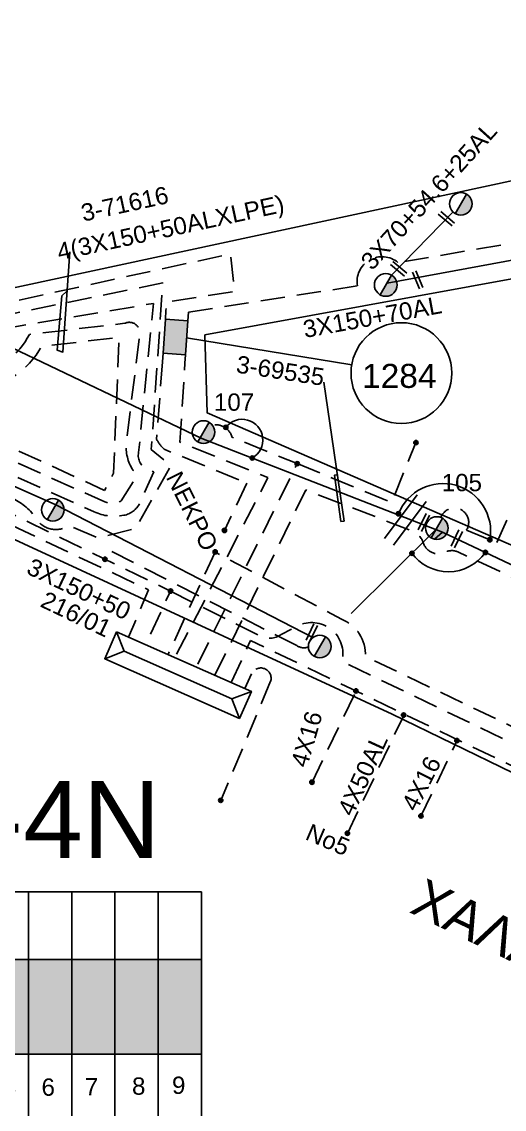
# Model space of a CAD drawing. Header units: millimetres. Extents: x 5010 to 7184, y -101 to 935.
# Drawn here: x 6500.3 to 6550.6, y 412.9 to 526 of the extents above; entities that cross this region are included whole.
import ezdxf
from ezdxf.enums import TextEntityAlignment as Align

# ---------------------------------------------------------------- set-up
doc = ezdxf.new("R2010")
doc.units = ezdxf.units.MM
doc.linetypes.add('DASHED', pattern=[19.05, 12.7, -6.35])
for name, color, linetype in [('Link Box 4 Διευθύνσεων', 7, 'Continuous'), ('Ασφαλειοκιβώτια Χ.Τ 9 αναχωρήσεων', 7, 'Continuous'), ('Γέφυρες Εναερίου Δικτύου', 7, 'Continuous'), ('Εναέρια παροχή ΧΤ 4x16', 7, 'SYN_LINE'), ('Επιγραφές - Σχήματα', 7, 'Continuous'), ('Καλώδια ΧΤ   3x150+50AL', 7, 'DASHED'), ('Καλώδια ΧΤ   3x150+50ALXLPE', 7, 'DASHED'), ('Καλώδια ΧΤ   3x150+70AL', 7, 'DASHED'), ('Καλώδια ΧΤ   4x50AL', 7, 'DASHED'), ('Μηχανική τομή', 7, 'Continuous'), ('Στύλος ΦΜ', 7, 'Continuous'), ('Στύλος ΦΜ @ 1', 7, 'Continuous'), ('Συνδέσεις', 7, 'Continuous'), ('Συνεστραμμένα ΧΤ   3x70+54.6+25AL', 7, 'SYN_LINE'), ('Τομή', 7, 'Continuous'), ('Υποσταθμός πόλεως', 7, 'Continuous'), ('Υπόβαθρο ΔΕΗ', 7, 'Continuous')]:
    doc.layers.add(name, color=color, linetype=linetype)
doc.styles.get("Standard").update_dxf_attribs({"font": 'arial.ttf'})
doc.linetypes.add('SYN_LINE', pattern='A,0.5,-0.0001,["/\\/\\/\\/",Standard,S=0.1,R=0,X=0,Y=-0.05],-0.25', length=0.7501)

# ---------------------------------------------------------------- blocks, each defined once
blk = doc.blocks.new('ΑΣΦΑΛΕΙΟΚΙΒΩΤΙΟ ΥΠΟΣΤΑΘΜΟΥ 9 ΑΝΑΧΩΡΗΣΕΩΝ')
at = {"layer": 'Ασφαλειοκιβώτια Χ.Τ 9 αναχωρήσεων', "ltscale": 40}
for p, q in [((-23.8, 40.36), (24.02, 40.36)), ((-9.72, 40.36), (-9.72, -40.64)), ((9.94, 40.36), (9.94, -40.64)), ((-23.8, 31.36), (24.02, 31.36)), ((-23.8, 22.36), (24.02, 22.36)), ((-23.8, 13.36), (24.02, 13.36)), ((-23.8, 4.36), (24.02, 4.36)), ((-23.8, -4.64), (24.02, -4.64)), ((-23.8, -13.64), (24.02, -13.64)), ((-23.8, -22.64), (24.02, -22.64)), ((-23.8, -31.64), (24.02, -31.64))]:
    blk.add_line(p, q, dxfattribs=at)
at = {"layer": 'Ασφαλειοκιβώτια Χ.Τ 9 αναχωρήσεων'}
blk.add_lwpolyline([(-23.8, -40.64), (24.02, -40.64), (24.02, 40.36), (-23.8, 40.36)], close=True, dxfattribs=at)
for s, p in [('1', (-18.22, 37.06)), ('2', (-18.02, 28.07)), ('3', (-18.09, 19.73)), ('4', (-17.94, 9.66)), ('5', (-18.55, 0.71)), ('6', (-18.4, -7.35)), ('7', (-18.34, -16.37)), ('8', (-18.19, -26.2)), ('9', (-18.02, -34.53))]:
    blk.add_text(s, height=3.6, rotation=270, dxfattribs=at).set_placement(p)
at = {"layer": 'Ασφαλειοκιβώτια Χ.Τ 9 αναχωρήσεων', "ltscale": 40}
for tag, height, p in [('ΟΝΟΜΑ', 5, (-0.16, 44.31)), ('ΚΕΙΜΕΝΟ 1', 2, (17.06, 35.59)), ('ΚΕΙΜΕΝΟ 2', 2, (17.06, 26.88)), ('ΚΕΙΜΕΝΟ 3', 2, (17.06, 17.69)), ('ΚΕΙΜΕΝΟ 4', 2, (17.06, 8.71)), ('ΚΕΙΜΕΝΟ 5', 2, (17.06, -0.13)), ('ΚΕΙΜΕΝΟ 6', 2, (17.06, -9.05)), ('ΚΕΙΜΕΝΟ 7', 2, (17.06, -18.13)), ('ΚΕΙΜΕΝΟ 8', 2, (17.06, -26.85)), ('ΚΕΙΜΕΝΟ 9', 2, (17.06, -35.99)), ('ΣΧ', 2, (-0.1, -42.64))]:
    blk.add_attdef(tag, text='', height=height, dxfattribs=at).set_placement(p, align=Align.MIDDLE_CENTER)
blk = doc.blocks.new('LINK BOX 4 ΑΝΑΧΩΡΗΣΕΩΝ')
at = {"layer": 'Link Box 4 Διευθύνσεων', "ltscale": 40}
blk.add_hatch(color=256, dxfattribs=at).paths.add_polyline_path([(-3.54, 0), (-3.54, -4.67), (3.54, -4.67), (3.54, 0)])
for p, q in [((-3.54, 0), (-5.33, 0)), ((5.33, 0), (3.54, 0)), ((-3.54, -4.67), (-5.33, -4.67)), ((5.33, -4.67), (3.54, -4.67))]:
    blk.add_line(p, q, dxfattribs=at)
blk.add_lwpolyline([(-3.54, -4.67), (-3.54, 0), (3.54, 0), (3.54, -4.67)], close=True, dxfattribs=at)
blk = doc.blocks.new('ΥΠΑΡΧΩΝ ΤΣΙΜΕΝΤΕΝΙΟΣ ΣΤΥΛΟΣ')
at = {"layer": 'Στύλος ΦΜ'}
blk.add_hatch(color=256, dxfattribs=at).paths.add_polyline_path([(-1.29, -2.28, 0.574793), (2.62, 0, 0.268822), (1.3, 2.27)])
blk.add_line((-1.29, -2.28), (1.3, 2.27), dxfattribs=at)
blk.add_circle((0, 0), 2.62, dxfattribs=at)
at = {"layer": 'Στύλος ΦΜ', "flags": 4}
for tag, p in [('ΑΡΙΘΜΟΣ', (-4.68, 8.05)), ('ΤΥΠΟΣ', (-4.91, 3.03))]:
    blk.add_attdef(tag, p, '', height=4, dxfattribs=at)
blk = doc.blocks.new('ΤΟΜΗ')
at = {"layer": 'Τομή', "ltscale": 40}
for p, q in [((-5.68, 0), (5.68, 0)), ((5.68, -2.33), (-5.68, -2.33))]:
    blk.add_line(p, q, dxfattribs=at)
blk = doc.blocks.new('ΜΗΧΑΝΙΚΗ ΤΟΜΗ')
at = {"layer": 'Μηχανική τομή', "ltscale": 40}
for p, q in [((-1.89, 0.78), (1.89, 0.78)), ((1.89, 0), (-1.89, 0))]:
    blk.add_line(p, q, dxfattribs=at)
blk = doc.blocks.new('_ΣΥΝΔΕΣΗ')
at = {"layer": 'Συνδέσεις', "linetype": 'SYN_LINE', "ltscale": 40}
blk.add_hatch(color=256, dxfattribs=at).paths.add_polyline_path([(0.5, -0.01, 1), (-0.5, -0.01, 1)])
at = {"layer": 'Συνδέσεις'}
blk.add_circle((0, -0.01), 0.5, dxfattribs=at)

msp = doc.modelspace()

# ---------------------------------------------------------------- hatches: boundary and pattern name
at = {"layer": 'Ασφαλειοκιβώτια Χ.Τ 9 αναχωρήσεων'}
for color, points in [(30, [(6496.55, 428.46), (6496.55, 418.63), (6501.05, 418.63), (6501.05, 428.46)]), (2, [(6501.05, 428.46), (6501.05, 418.63), (6505.55, 418.63), (6505.55, 428.46)]), (151, [(6505.55, 428.46), (6505.55, 418.63), (6510.05, 418.63), (6510.05, 428.46)]), (6, [(6510.05, 428.46), (6510.05, 418.63), (6514.55, 418.63), (6514.55, 428.46)]), (85, [(6514.55, 428.46), (6514.55, 418.63), (6519.05, 418.63), (6519.05, 428.46)])]:
    msp.add_hatch(color=color, dxfattribs=at).paths.add_polyline_path(points)

# ---------------------------------------------------------------- linework, layer by layer
at = {"layer": 'Γέφυρες Εναερίου Δικτύου', "color": 85, "linetype": 'DASHED', "ltscale": 0.2}
msp.add_line((6523.79, 478.03), (6521.46, 473.11), dxfattribs=at)
at = {"layer": 'Γέφυρες Εναερίου Δικτύου', "color": 1, "linetype": 'DASHED', "ltscale": 0.2}
msp.add_line((6546.66, 473.14), (6549.81, 471.85), dxfattribs=at)
at = {"layer": 'Γέφυρες Εναερίου Δικτύου', "color": 2, "linetype": 'DASHED', "ltscale": 0.2, "flags": 128}
for points in [[(6587.79, 509.13), (6539.53, 500.98)], [(6517.7, 495.82), (6535.3, 498.55)]]:
    msp.add_lwpolyline(points, dxfattribs=at)
at = {"layer": 'Γέφυρες Εναερίου Δικτύου', "color": 85, "linetype": 'DASHED', "ltscale": 0.2, "flags": 128}
msp.add_lwpolyline([(6515.01, 490.66), (6514.39, 482.62, 0.095053), (6515.18, 481.56), (6523.79, 478.03)], format="xyb", dxfattribs=at)
at = {"layer": 'Γέφυρες Εναερίου Δικτύου', "color": 151, "linetype": 'DASHED', "ltscale": 0.2, "flags": 128}
msp.add_lwpolyline([(6516.48, 460.22), (6525.99, 478.6), (6516.82, 482.28), (6517.34, 490.5)], dxfattribs=at)
at = {"layer": 'Γέφυρες Εναερίου Δικτύου', "color": 1, "linetype": 'DASHED', "ltscale": 0.2, "flags": 128}
for points in [[(6549.81, 471.85), (6556.85, 487.36)], [(6529.03, 480.06), (6538.86, 476), (6541.39, 482.25)]]:
    msp.add_lwpolyline(points, dxfattribs=at)
msp.add_lwpolyline([(6518.67, 459.18), (6529.03, 480.06), (6522.24, 482.81, 0.437175), (6520.02, 484, 2.019897)], format="xyb", dxfattribs=at)
at = {"layer": 'Γέφυρες Εναερίου Δικτύου', "color": 1, "linetype": 'SYN_LINE', "ltscale": 15, "flags": 128}
msp.add_lwpolyline([(6544.17, 472.94), (6519.11, 482.67)], dxfattribs=at)
at = {"layer": 'Γέφυρες Εναερίου Δικτύου', "color": 2, "linetype": 'DASHED', "ltscale": 0.2, "flags": 128}
msp.add_lwpolyline([(6520.46, 458.04), (6529.93, 477.32), (6540.92, 473.09, -0.222687), (6542.2, 471.75, 0.453087), (6544.4, 470.84, -0.212184), (6545.75, 470.89)], format="xyb", dxfattribs=at)
at = {"layer": 'Γέφυρες Εναερίου Δικτύου', "color": 85, "linetype": 'DASHED', "ltscale": 0.2, "flags": 128}
msp.add_lwpolyline([(6520.49, 470.86), (6515.58, 460.2)], dxfattribs=at)
at = {"layer": 'Γέφυρες Εναερίου Δικτύου', "color": 173, "linetype": 'DASHED', "ltscale": 0.2, "flags": 128}
for points in [[(6526.26, 457.41), (6521.08, 445)], [(6523.58, 456.65), (6524.26, 458.18)]]:
    msp.add_lwpolyline(points, dxfattribs=at)
at = {"layer": 'Γέφυρες Εναερίου Δικτύου', "color": 2, "linetype": 'DASHED', "ltscale": 0.2}
msp.add_arc((6537.86, 498.99), 2.6, 50.0898, 189.6624, dxfattribs=at)
at = {"layer": 'Γέφυρες Εναερίου Δικτύου', "color": 1, "linetype": 'DASHED', "ltscale": 0.2}
msp.add_arc((6545.39, 473.94), 1.5, 327.739, 159.6317, dxfattribs=at)
at = {"layer": 'Γέφυρες Εναερίου Δικτύου', "color": 173, "linetype": 'DASHED', "ltscale": 0.2}
msp.add_arc((6525.23, 457.72), 1.08, 343.1153, 154.4717, dxfattribs=at)
at = {"layer": 'Εναέρια παροχή ΧΤ 4x16', "color": 30, "linetype": 'DASHED', "ltscale": 0.2, "flags": 128}
for points in [[(6530.58, 446.9), (6535.2, 456.48)], [(6541.92, 443.38), (6545.67, 451.22)]]:
    msp.add_lwpolyline(points, dxfattribs=at)
at = {"layer": 'Επιγραφές - Σχήματα', "linetype": 'Continuous', "ltscale": 0.2}
msp.add_line((6517.52, 493.16), (6534.71, 490.33), dxfattribs=at)
for points in [[(6505.35, 502.09), (6504.64, 491.67), (6504.05, 491.86), (6504.53, 497.53), (6505.01, 497.97)], [(6531.81, 488.54), (6533.92, 474.08), (6533.59, 474.05), (6532.9, 478.85), (6533.22, 478.89)]]:
    msp.add_lwpolyline(points, dxfattribs=at)
msp.add_circle((6539.88, 489.48), 5.24, dxfattribs=at)
for centre, radius, start, end in [((6523.3, 482.52), 2.15, 299.201, 142.2675), ((6544.2, 473.02), 4.97, 349.8792, 158.4557), ((6544.77, 473.54), 4.73, 215.9838, 324.6884)]:
    msp.add_arc(centre, radius, start, end, dxfattribs=at)
at = {"layer": 'Καλώδια ΧΤ   3x150+50AL', "color": 6, "linetype": 'DASHED', "ltscale": 0.2, "flags": 128}
msp.add_lwpolyline([(6440.61, 438.67), (6451.57, 433.02), (6475.42, 475.73, 0.926502), (6477.95, 480.68), (6480.51, 484.86), (6499.43, 476.4, -0.145896), (6501.88, 474.29, 0.428194), (6505.24, 473.64), (6508.28, 472.34), (6512.16, 473.28), (6515.88, 479.85), (6513.84, 481.53), (6515.04, 498.87), (6498.08, 495.38, -0.933774), (6491.89, 494.65), (6490.94, 496.98), (6470.9, 506.28, 1.552429), (6471.1, 508), (6468.68, 507.69)], format="xyb", dxfattribs=at)
msp.add_lwpolyline([(6447.49, 497.46), (6479.39, 483.03), (6513.56, 466.92), (6511.48, 462.01)], dxfattribs=at)
at = {"layer": 'Καλώδια ΧΤ   3x150+50AL', "color": 133, "linetype": 'DASHED', "ltscale": 0.2, "flags": 128}
msp.add_lwpolyline([(6442.24, 441.43), (6450.92, 436.9), (6459.29, 451.39, 0.36131), (6461.95, 456.2), (6464.7, 463.21), (6466.18, 464.13), (6479.47, 487.88), (6507.89, 475.04, 0.156138), (6510.98, 474.68, 0.227791), (6512.63, 475.92), (6514.09, 479.21), (6513.49, 479.44, -0.373852), (6512.52, 481.23), (6514.06, 496.73), (6499.43, 494.27, -0.661635), (6490.05, 492.61), (6484.63, 495.24)], format="xyb", dxfattribs=at)
at = {"layer": 'Καλώδια ΧΤ   3x150+50AL', "color": 151, "linetype": 'DASHED', "ltscale": 0.2, "flags": 128}
msp.add_lwpolyline([(6442.92, 442.59), (6450.16, 438.66), (6458.12, 451.95, 0.453397), (6460.43, 457.42), (6463.4, 464.03), (6465.47, 465.06), (6474.09, 481.18), (6478.42, 489.7), (6509.01, 476.08, 0.24533), (6510.7, 476.19), (6512.07, 478.35, 0.37332), (6511.91, 479.4, -0.156439), (6511.22, 482.2), (6512.65, 493.5, 0.588612), (6511.07, 494.66), (6501.14, 493.5, -0.514884), (6489.16, 491.65)], format="xyb", dxfattribs=at)
at = {"layer": 'Καλώδια ΧΤ   3x150+50AL', "color": 27, "linetype": 'DASHED', "ltscale": 0.2, "flags": 128}
for points in [[(6473.44, 487.36), (6515.84, 466.8), (6513.27, 461.22)], [(6528.98, 461.12), (6509.69, 470.93), (6508.9, 469.99)]]:
    msp.add_lwpolyline(points, dxfattribs=at)
at = {"layer": 'Καλώδια ΧΤ   3x150+50AL', "color": 85, "linetype": 'DASHED', "ltscale": 0.2, "flags": 128}
msp.add_lwpolyline([(6607.09, 426.74, 0.859954), (6604.06, 427.51), (6536.15, 460, 0.310901), (6533.65, 463.88), (6520.44, 470.89)], format="xyb", dxfattribs=at)
at = {"layer": 'Καλώδια ΧΤ   3x150+50AL', "color": 2, "linetype": 'DASHED', "ltscale": 0.2, "flags": 128}
msp.add_lwpolyline([(6595.01, 450.15), (6594.42, 449.62, -0.357395), (6591.9, 449.5), (6545.75, 470.89)], format="xyb", dxfattribs=at)
at = {"layer": 'Καλώδια ΧΤ   3x150+50AL', "color": 27, "linetype": 'DASHED', "ltscale": 0.2, "flags": 128}
msp.add_lwpolyline([(6515.84, 466.8), (6525.14, 462.13, 0.274035), (6527.38, 462.28), (6529.07, 463.16, -0.648484), (6533.69, 459.48), (6601.35, 427.04, -0.594299), (6601.99, 414.59), (6590.11, 410.5, -1.027411), (6588.37, 408.76, -1.471312)], format="xyb", dxfattribs=at)
at = {"layer": 'Καλώδια ΧΤ   3x150+50AL', "color": 27, "linetype": 'DASHED', "ltscale": 0.2}
msp.add_arc((6529.74, 462.33), 1.43, 237.7718, 288.6332, dxfattribs=at)
at = {"layer": 'Καλώδια ΧΤ   3x150+50ALXLPE', "color": 2, "linetype": 'DASHED', "ltscale": 0.2, "flags": 128}
msp.add_lwpolyline([(6485.69, 497.31), (6490.13, 494.9), (6522.08, 501.88), (6522.5, 497.97), (6515.4, 496.87), (6515.37, 495.98)], dxfattribs=at)
at = {"layer": 'Καλώδια ΧΤ   3x150+50ALXLPE', "color": 30, "linetype": 'DASHED', "ltscale": 0.2, "flags": 128}
msp.add_lwpolyline([(6475.09, 486.28), (6477.72, 491.59), (6508.97, 477.28), (6509.91, 479.08), (6510.49, 493.19), (6502.42, 492.26, -0.512885), (6487.86, 490.6)], format="xyb", dxfattribs=at)
at = {"layer": 'Καλώδια ΧΤ   3x150+70AL', "color": 6, "linetype": 'SYN_LINE', "ltscale": 15}
msp.add_line((6495.11, 494.11), (6519.11, 482.67), dxfattribs=at)
at = {"layer": 'Καλώδια ΧΤ   3x150+70AL', "color": 30, "linetype": 'DASHED', "ltscale": 0.2, "flags": 128}
msp.add_lwpolyline([(6522.16, 457.28), (6524.18, 461.66), (6600.86, 424.9, -0.630956), (6600.86, 416.01), (6569.53, 405.23), (6564.4, 403.82)], format="xyb", dxfattribs=at)
at = {"layer": 'Καλώδια ΧΤ   4x50AL', "color": 30, "linetype": 'DASHED', "ltscale": 0.2, "flags": 128}
msp.add_lwpolyline([(6534.27, 441.57), (6540.12, 453.87)], dxfattribs=at)
at = {"layer": 'Συνεστραμμένα ΧΤ   3x70+54.6+25AL', "color": 2, "linetype": 'SYN_LINE', "ltscale": 10}
msp.add_line((6538.84, 499.68), (6545.25, 506.24), dxfattribs=at)
at = {"layer": 'Συνεστραμμένα ΧΤ   3x70+54.6+25AL', "color": 2, "linetype": 'SYN_LINE', "ltscale": 20, "flags": 128}
for points in [[(6538.39, 498.83), (6565.91, 503.91)], [(6474.59, 488.79), (6503.9, 475.78), (6530.67, 461.97)]]:
    msp.add_lwpolyline(points, dxfattribs=at)
at = {"layer": 'Συνεστραμμένα ΧΤ   3x70+54.6+25AL', "color": 6, "linetype": 'SYN_LINE', "ltscale": 15, "flags": 128}
msp.add_lwpolyline([(6534.65, 464.45), (6543.48, 473.21)], dxfattribs=at)
at = {"layer": 'Συνεστραμμένα ΧΤ   3x70+54.6+25AL', "color": 6, "linetype": 'SYN_LINE', "ltscale": 20, "flags": 128}
msp.add_lwpolyline([(6543.32, 472.21), (6544.17, 472.94), (6567.74, 461.78)], dxfattribs=at)
at = {"layer": 'Υποσταθμός πόλεως', "linetype": 'Continuous', "ltscale": 40}
msp.add_lwpolyline([(6510.23, 462.57), (6524.26, 456.35), (6523.01, 453.55), (6508.99, 459.76)], close=True, dxfattribs=at)
for points in [[(6511.01, 460.54), (6510.23, 462.57)], [(6508.99, 459.76), (6511.01, 460.54)], [(6511.01, 460.54), (6522.23, 455.57)], [(6522.23, 455.57), (6524.26, 456.35)], [(6523.01, 453.55), (6522.23, 455.57)]]:
    msp.add_lwpolyline(points, dxfattribs=at)
at = {"layer": 'Υπόβαθρο ΔΕΗ', "flags": 128}
for points in [[(6418.28, 565.81), (6400.76, 540.88), (6448.03, 517.96), (6493.36, 497.04), (6569.25, 513.32), (6636.98, 526.54), (6686.64, 537.5), (6667.85, 616.41), (6657.74, 623.74), (6559.1, 599.8), (6473.57, 579.32), (6418.28, 565.81)], [(6418.28, 565.81), (6400.76, 540.88), (6448.03, 517.96), (6493.36, 497.04), (6569.25, 513.32), (6636.98, 526.54), (6686.64, 537.5), (6667.85, 616.41), (6657.74, 623.74), (6559.1, 599.8), (6473.57, 579.32), (6418.28, 565.81)], [(6519.43, 493.47), (6519.66, 485.34), (6624.73, 439.69), (6668.52, 420.7), (6742.11, 426.31), (6743.01, 427.29), (6699.78, 507.19), (6689.5, 525.75), (6628.42, 513.28), (6636.81, 462.95)], [(6519.43, 493.47), (6519.66, 485.34), (6624.73, 439.69), (6668.52, 420.7), (6742.11, 426.31), (6743.01, 427.29), (6699.78, 507.19), (6689.5, 525.75), (6628.42, 513.28), (6636.81, 462.95)], [(6626.3, 465.23), (6619.12, 511.64), (6519.43, 493.47)], [(6626.3, 465.23), (6619.12, 511.64), (6519.43, 493.47)]]:
    msp.add_lwpolyline(points, dxfattribs=at)
msp.add_lwpolyline([(6480.2, 481.13), (6430.14, 394.49), (6409.53, 359.68, 0.748999), (6414.82, 354.27), (6457.83, 369.39), (6513.87, 387.64), (6600.14, 416.95, 0.599426), (6601.76, 423.48), (6538.91, 454), (6480.2, 481.13)], format="xyb", dxfattribs=at)
msp.add_lwpolyline([(6480.2, 481.13), (6430.14, 394.49), (6409.53, 359.68, 0.748999), (6414.82, 354.27), (6457.83, 369.39), (6513.87, 387.64), (6600.14, 416.95, 0.599426), (6601.76, 423.48), (6538.91, 454), (6480.2, 481.13)], format="xyb", dxfattribs=at)

# ---------------------------------------------------------------- block references
at = {"layer": 'Link Box 4 Διευθύνσεων', "xscale": 0.4999999999999839, "yscale": 0.4999999999999839, "zscale": 0.4999999999999839, "rotation": 266.1424371914992}
msp.add_blockref('LINK BOX 4 ΑΝΑΧΩΡΗΣΕΩΝ', (6517.52, 493.16), dxfattribs=at)
at = {"layer": 'Ασφαλειοκιβώτια Χ.Τ 9 αναχωρήσεων', "xscale": 0.5, "yscale": 0.5, "zscale": 0.5, "rotation": 90}
msp.add_blockref('ΑΣΦΑΛΕΙΟΚΙΒΩΤΙΟ ΥΠΟΣΤΑΘΜΟΥ 9 ΑΝΑΧΩΡΗΣΕΩΝ', (6498.73, 423.49), dxfattribs=at).add_auto_attribs({'ΟΝΟΜΑ': 'ΦΤ-4Ν'})
at = {"layer": 'Μηχανική τομή'}
for p, xscale, yscale, zscale, rotation in [((6544.45, 505.4), 0.4999999999999223, 0.4999999999999223, 0.4999999999999223, 320.2395116928693), ((6539.47, 500.17), 0.4999999999999223, 0.4999999999999223, 0.4999999999999223, 320.2395116928693), ((6541.39, 499.11), 0.4999999999999363, 0.4999999999999363, 0.4999999999999363, 292.6688513782942), ((6542.05, 474.02), 0.4999999999999907, 0.4999999999999907, 0.4999999999999907, 244.3166677758635), ((6545.47, 472.31), 0.4999999999999907, 0.4999999999999907, 0.4999999999999907, 244.3166677758635), ((6530.37, 462.53), 0.4999999999999907, 0.4999999999999907, 0.4999999999999907, 244.3166677758635)]:
    msp.add_blockref('ΜΗΧΑΝΙΚΗ ΤΟΜΗ', p, dxfattribs=dict(at, xscale=xscale, yscale=yscale, zscale=zscale, rotation=rotation))
at = {"layer": 'Στύλος ΦΜ @ 1', "ltscale": 40, "xscale": 0.4499999999998181, "yscale": 0.4499999999998181, "zscale": 0.4499999999998181}
for p in [(6546.07, 507.09), (6546.07, 507.09), (6538.25, 498.65), (6538.25, 498.65), (6503.59, 475.25), (6503.59, 475.25), (6531.38, 461.03), (6531.38, 461.03)]:
    msp.add_blockref('ΥΠΑΡΧΩΝ ΤΣΙΜΕΝΤΕΝΙΟΣ ΣΤΥΛΟΣ', p, dxfattribs=at)
at = {"layer": 'Στύλος ΦΜ @ 1', "ltscale": 40}
ref = msp.add_blockref('ΥΠΑΡΧΩΝ ΤΣΙΜΕΝΤΕΝΙΟΣ ΣΤΥΛΟΣ', (6519.28, 483.34), dxfattribs=dict(at, xscale=0.4499999999998181, yscale=0.4499999999998181, zscale=0.4499999999998181))
ref.add_attrib('ΤΥΠΟΣ', '107', (6520.36, 485.56), dxfattribs={"layer": 'Στύλος ΦΜ', "height": 1.8, "flags": 4})
ref = msp.add_blockref('ΥΠΑΡΧΩΝ ΤΣΙΜΕΝΤΕΝΙΟΣ ΣΤΥΛΟΣ', (6519.28, 483.34), dxfattribs=dict(at, xscale=0.4499999999998181, yscale=0.4499999999998181, zscale=0.4499999999998181))
ref.add_attrib('ΤΥΠΟΣ', '107', (6520.36, 485.56), dxfattribs={"layer": 'Στύλος ΦΜ', "height": 1.8, "flags": 4})
ref = msp.add_blockref('ΥΠΑΡΧΩΝ ΤΣΙΜΕΝΤΕΝΙΟΣ ΣΤΥΛΟΣ', (6543.57, 473.36), dxfattribs=dict(at, xscale=0.4499999999998181, yscale=0.4499999999998181, zscale=0.4499999999998181))
ref.add_attrib('ΤΥΠΟΣ', '105', (6544.08, 477.19), dxfattribs={"layer": 'Στύλος ΦΜ', "height": 1.8, "flags": 4})
ref = msp.add_blockref('ΥΠΑΡΧΩΝ ΤΣΙΜΕΝΤΕΝΙΟΣ ΣΤΥΛΟΣ', (6543.57, 473.36), dxfattribs=dict(at, xscale=0.4499999999998181, yscale=0.4499999999998181, zscale=0.4499999999998181))
ref.add_attrib('ΤΥΠΟΣ', '105', (6544.08, 477.19), dxfattribs={"layer": 'Στύλος ΦΜ', "height": 1.8, "flags": 4})
at = {"layer": 'Συνδέσεις', "xscale": 0.4500000000000455, "yscale": 0.4500000000000455, "zscale": 0.4500000000000455}
for p in [(6521.6, 483.84), (6541.39, 482.25), (6524.35, 480.65), (6529.03, 480.06), (6539.58, 474.85), (6521.46, 473.12), (6549.09, 472.15), (6520.49, 470.87), (6540.98, 470.73), (6548.63, 470.82), (6509.01, 470.12), (6515.84, 466.8), (6535.15, 456.42), (6540.11, 453.9), (6545.67, 451.25), (6530.57, 446.92), (6521.07, 445.03), (6541.91, 443.41), (6534.26, 441.6)]:
    msp.add_blockref('_ΣΥΝΔΕΣΗ', p, dxfattribs=at)
at = {"layer": 'Τομή', "xscale": 0.4999999999999574, "yscale": 0.4999999999999574, "zscale": 0.4999999999999574, "rotation": 53.38555807962967}
msp.add_blockref('ΤΟΜΗ', (6539.83, 474.55), dxfattribs=at)
msp.add_blockref('ΤΟΜΗ', (6539.83, 474.55), dxfattribs=at)

# ---------------------------------------------------------------- texts
at = {"layer": 'Εναέρια παροχή ΧΤ 4x16', "ltscale": 20}
for rotation, p in [(73.8579, (6530.01, 451.4)), (63.1671, (6541.95, 446.78))]:
    msp.add_text('4X16', height=1.8, rotation=rotation, dxfattribs=at).set_placement(p, align=Align.MIDDLE)
at = {"layer": 'Επιγραφές - Σχήματα', "linetype": 'DASHED', "ltscale": 0.2, "attachment_point": 1}
for s, insert, char_height, width, rotation in [('3-71616', (6506.37, 506.99), 1.8, 10.8079, 12.2649), ('3-69535', (6522.86, 491.33), 1.8, 10.8079, 351.2621), ('ΝΕΚΡΟ', (6516.94, 479.46), 1.8, 10.8079, 296.4222), ('216/01', (6502.93, 466.86), 1.8, 10.8079, 334.566), ('Νο5', (6530.46, 442.66), 1.8, 10.8079, 336.9399), ('ΧΑΛΑΝΔΡΙΟΥ', (6542.33, 437.02), 4, 48.5909, 334.2082)]:
    msp.add_mtext(s, dxfattribs=dict(at, insert=insert, char_height=char_height, width=width, rotation=rotation))
at = {"layer": 'Επιγραφές - Σχήματα', "linetype": 'Continuous', "ltscale": 0.2, "insert": (6535.78, 490.44), "char_height": 2.5, "width": 7.8613, "attachment_point": 1}
msp.add_mtext('1284', dxfattribs=at)
at = {"layer": 'Επιγραφές - Σχήματα', "linetype": 'DASHED', "ltscale": 0.2, "insert": (6481.03, 447.04), "char_height": 8, "width": 24.9768, "attachment_point": 1}
msp.add_mtext('ΦΤ-4Ν', dxfattribs=at)
at = {"layer": 'Καλώδια ΧΤ   3x150+50AL', "ltscale": 0.2}
msp.add_text('3X150+50', height=1.8, rotation=334.6341, dxfattribs=at).set_placement((6506.31, 467.02), align=Align.MIDDLE)
at = {"layer": 'Καλώδια ΧΤ   3x150+50ALXLPE', "ltscale": 0.2}
msp.add_text('4(3X150+50ALXLPE)', height=1.8, rotation=12.1892, dxfattribs=at).set_placement((6515.89, 504.39), align=Align.MIDDLE)
at = {"layer": 'Καλώδια ΧΤ   3x150+70AL', "ltscale": 0.2}
msp.add_text('3X150+70AL', height=1.8, rotation=10.286, dxfattribs=at).set_placement((6536.86, 495.32), align=Align.MIDDLE)
at = {"layer": 'Καλώδια ΧΤ   4x50AL', "ltscale": 0.2}
msp.add_text('4X50AL', height=1.8, rotation=65.4678, dxfattribs=at).set_placement((6535.85, 447.69), align=Align.MIDDLE)
at = {"layer": 'Συνεστραμμένα ΧΤ   3x70+54.6+25AL', "ltscale": 20}
msp.add_text('3X70+54.6+25AL', height=1.8, rotation=47.7884, dxfattribs=at).set_placement((6542.74, 507.92), align=Align.MIDDLE)

doc.saveas('drawing.dxf')
